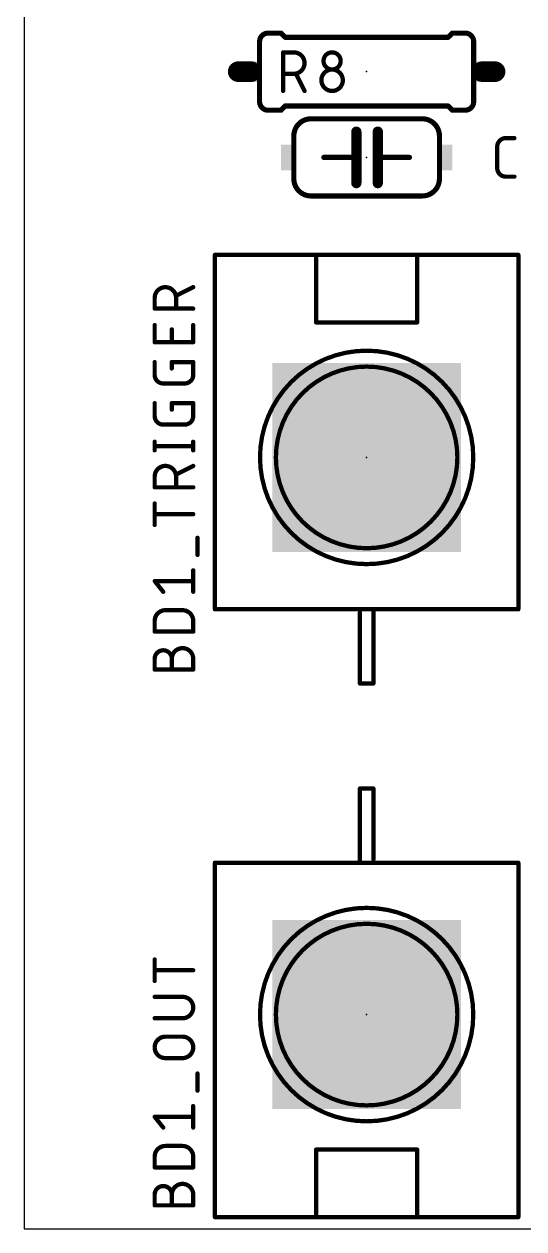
# Model space of a CAD drawing. Extents: x 0 to 81, y 0 to 102.
# Drawn here: x 0 to 14.82, y 0 to 35.7 of the extents above; entities that cross this region are included whole.
import ezdxf

# ---------------------------------------------------------------- set-up
doc = ezdxf.new("R2010")
doc.units = 0
for name, color, linetype in [('20', 31, 'CONTINUOUS'), ('21', 253, 'CONTINUOUS'), ('23', 53, 'CONTINUOUS'), ('25', 253, 'CONTINUOUS'), ('41', 12, 'CONTINUOUS'), ('51', 253, 'CONTINUOUS')]:
    doc.layers.add(name, color=color, linetype=linetype)

# ---------------------------------------------------------------- blocks, each defined once
blk = doc.blocks.new('RECT')
blk.add_solid([(-0.5, -0.5), (0.5, -0.5), (-0.5, 0.5), (0.5, 0.5)])

msp = doc.modelspace()

# ---------------------------------------------------------------- linework, layer by layer
at = {"layer": '20'}
for p, q in [((0, 99.06), (0, 0)), ((0, 0), (81.28, 0))]:
    msp.add_line(p, q, dxfattribs=at)
at = {"layer": '21'}
for points, const_width in [([(7.239, 35.433, 0.4142), (6.985, 35.179)], 0.1524), ([(7.239, 35.4711, 1), (7.239, 35.3949)], 0.0762), ([(7.239, 35.3949, 1), (7.239, 35.4711)], 0.0762), ([(7.6469, 35.4599, 1), (7.5931, 35.4061)], 0.0762), ([(7.62, 35.3949, 1), (7.62, 35.4711)], 0.0762), ([(7.747, 35.3441, 1), (7.747, 35.2679)], 0.0762), ([(7.7201, 35.2791, 1), (7.7739, 35.3329)], 0.0762), ([(12.5461, 35.3329, 1), (12.5999, 35.2791)], 0.0762), ([(12.573, 35.2679, 1), (12.573, 35.3441)], 0.0762), ([(12.7, 35.4711, 1), (12.7, 35.3949)], 0.0762), ([(12.7269, 35.4061, 1), (12.6731, 35.4599)], 0.0762), ([(13.335, 35.179, 0.4142), (13.081, 35.433)], 0.1524), ([(13.081, 35.4711, 1), (13.081, 35.3949)], 0.0762), ([(13.081, 35.3949, 1), (13.081, 35.4711)], 0.0762), ([(6.9469, 35.179, 1), (7.0231, 35.179)], 0.0762), ([(13.2969, 35.179, 1), (13.3731, 35.179)], 0.0762), ([(6.985, 33.401, 0.4142), (7.239, 33.147)], 0.1524), ([(7.0231, 33.401, 1), (6.9469, 33.401)], 0.0762), ([(7.239, 33.1851, 1), (7.239, 33.1089)], 0.0762), ([(7.239, 33.1089, 1), (7.239, 33.1851)], 0.0762), ([(7.5931, 33.1739, 1), (7.6469, 33.1201)], 0.0762), ([(7.62, 33.1089, 1), (7.62, 33.1851)], 0.0762), ([(7.747, 33.3121, 1), (7.747, 33.2359)], 0.0762), ([(7.7739, 33.2471, 1), (7.7201, 33.3009)], 0.0762), ([(12.5999, 33.3009, 1), (12.5461, 33.2471)], 0.0762), ([(12.573, 33.2359, 1), (12.573, 33.3121)], 0.0762), ([(12.7, 33.1851, 1), (12.7, 33.1089)], 0.0762), ([(12.6731, 33.1201, 1), (12.7269, 33.1739)], 0.0762), ([(13.081, 33.147, 0.4142), (13.335, 33.401)], 0.1524), ([(13.081, 33.1851, 1), (13.081, 33.1089)], 0.0762), ([(13.081, 33.1089, 1), (13.081, 33.1851)], 0.0762), ([(13.3731, 33.401, 1), (13.2969, 33.401)], 0.0762), ([(8.509, 32.893, 0.4142), (8.001, 32.385)], 0.1524), ([(8.509, 32.9311, 1), (8.509, 32.8549)], 0.0762), ([(8.509, 32.8549, 1), (8.509, 32.9311)], 0.0762), ([(12.319, 32.385, 0.4142), (11.811, 32.893)], 0.1524), ([(11.811, 32.9311, 1), (11.811, 32.8549)], 0.0762), ([(11.811, 32.8549, 1), (11.811, 32.9311)], 0.0762), ([(9.9314, 32.512, 1), (9.779, 32.512)], 0.1524), ([(10.5664, 32.512, 1), (10.414, 32.512)], 0.1524), ([(7.9629, 32.385, 1), (8.0391, 32.385)], 0.0762), ([(12.2809, 32.385, 1), (12.3571, 32.385)], 0.0762), ([(8.89, 31.7881, 1), (8.89, 31.7119)], 0.0762), ([(9.9314, 31.75, 1), (9.779, 31.75)], 0.1524), ([(9.779, 31.75, 1), (9.9314, 31.75)], 0.1524), ([(9.8552, 31.7119, 1), (9.8552, 31.7881)], 0.0762), ([(10.5664, 31.75, 1), (10.414, 31.75)], 0.1524), ([(10.414, 31.75, 1), (10.5664, 31.75)], 0.1524), ([(10.4902, 31.7881, 1), (10.4902, 31.7119)], 0.0762), ([(11.43, 31.7119, 1), (11.43, 31.7881)], 0.0762), ([(8.001, 31.115, 0.4142), (8.509, 30.607)], 0.1524), ([(8.0391, 31.115, 1), (7.9629, 31.115)], 0.0762), ([(9.779, 30.988, 1), (9.9314, 30.988)], 0.1524), ([(10.414, 30.988, 1), (10.5664, 30.988)], 0.1524), ([(11.811, 30.607, 0.4142), (12.319, 31.115)], 0.1524), ([(12.3571, 31.115, 1), (12.2809, 31.115)], 0.0762), ([(8.509, 30.6451, 1), (8.509, 30.5689)], 0.0762), ([(8.509, 30.5689, 1), (8.509, 30.6451)], 0.0762), ([(11.811, 30.6451, 1), (11.811, 30.5689)], 0.0762), ([(11.811, 30.5689, 1), (11.811, 30.6451)], 0.0762), ([(5.66, 28.8918, 1), (5.66, 28.8283)], 0.0635), ([(5.6917, 28.86, 1), (5.6283, 28.86)], 0.0635), ([(8.6918, 28.86, 1), (8.6282, 28.86)], 0.0635), ([(8.66, 28.8918, 1), (8.66, 28.8283)], 0.0635), ([(8.66, 28.8283, 1), (8.66, 28.8918)], 0.0635), ([(11.6918, 28.86, 1), (11.6282, 28.86)], 0.0635), ([(11.66, 28.8918, 1), (11.66, 28.8283)], 0.0635), ([(11.66, 28.8283, 1), (11.66, 28.8918)], 0.0635), ([(14.6918, 28.86, 1), (14.6282, 28.86)], 0.0635), ([(14.66, 28.8283, 1), (14.66, 28.8918)], 0.0635), ([(8.6282, 26.86, 1), (8.6918, 26.86)], 0.0635), ([(8.66, 26.8918, 1), (8.66, 26.8283)], 0.0635), ([(11.6282, 26.86, 1), (11.6918, 26.86)], 0.0635), ([(11.66, 26.8283, 1), (11.66, 26.8918)], 0.0635), ([(10.16, 19.6977, 1), (10.16, 26.0223, 1), (10.16, 19.6977)], 0.127), ([(10.16, 20.1693, 1), (10.16, 25.5507, 1), (10.16, 20.1693)], 0.127), ([(5.66, 18.3917, 1), (5.66, 18.3283)], 0.0635), ([(5.6283, 18.36, 1), (5.6917, 18.36)], 0.0635), ([(9.9918, 18.26, 1), (9.9283, 18.26)], 0.0635), ([(10.36, 18.3917, 1), (10.36, 18.3283)], 0.0635), ([(10.3918, 18.36, 1), (10.3283, 18.36)], 0.0635), ([(10.36, 18.3283, 1), (10.36, 18.3917)], 0.0635), ([(14.6282, 18.36, 1), (14.6918, 18.36)], 0.0635), ([(14.66, 18.3283, 1), (14.66, 18.3917)], 0.0635), ([(9.96, 16.1917, 1), (9.96, 16.1283)], 0.0635), ([(9.9283, 16.16, 1), (9.9918, 16.16)], 0.0635), ([(10.3283, 16.16, 1), (10.3918, 16.16)], 0.0635), ([(10.36, 16.1283, 1), (10.36, 16.1917)], 0.0635), ([(9.96, 13.0818, 1), (9.96, 13.0183)], 0.0635), ([(9.9918, 13.05, 1), (9.9283, 13.05)], 0.0635), ([(10.3918, 13.05, 1), (10.3283, 13.05)], 0.0635), ([(10.36, 13.0183, 1), (10.36, 13.0818)], 0.0635), ([(5.66, 10.8818, 1), (5.66, 10.8182)], 0.0635), ([(5.6917, 10.85, 1), (5.6283, 10.85)], 0.0635), ([(9.96, 10.8818, 1), (9.96, 10.8182)], 0.0635), ([(9.9283, 10.85, 1), (9.9918, 10.85)], 0.0635), ([(9.96, 10.8182, 1), (9.96, 10.8818)], 0.0635), ([(10.3283, 10.95, 1), (10.3918, 10.95)], 0.0635), ([(14.6918, 10.85, 1), (14.6282, 10.85)], 0.0635), ([(14.66, 10.8182, 1), (14.66, 10.8818)], 0.0635), ([(10.16, 3.1877, 1), (10.16, 9.5123, 1), (10.16, 3.1877)], 0.127), ([(10.16, 3.6593, 1), (10.16, 9.0407, 1), (10.16, 3.6593)], 0.127), ([(8.66, 2.3818, 1), (8.66, 2.3182)], 0.0635), ([(8.6918, 2.35, 1), (8.6282, 2.35)], 0.0635), ([(11.6918, 2.35, 1), (11.6282, 2.35)], 0.0635), ([(11.66, 2.3182, 1), (11.66, 2.3818)], 0.0635), ([(5.66, 0.3818, 1), (5.66, 0.3183)], 0.0635), ([(5.6283, 0.35, 1), (5.6917, 0.35)], 0.0635), ([(8.6282, 0.35, 1), (8.6918, 0.35)], 0.0635), ([(8.66, 0.3818, 1), (8.66, 0.3183)], 0.0635), ([(8.66, 0.3183, 1), (8.66, 0.3818)], 0.0635), ([(11.6282, 0.35, 1), (11.6918, 0.35)], 0.0635), ([(11.66, 0.3818, 1), (11.66, 0.3183)], 0.0635), ([(11.66, 0.3183, 1), (11.66, 0.3818)], 0.0635), ([(14.6282, 0.35, 1), (14.6918, 0.35)], 0.0635), ([(14.66, 0.3183, 1), (14.66, 0.3818)], 0.0635)]:
    msp.add_lwpolyline(points, format="xyb", dxfattribs=dict(at, const_width=const_width))
for points, const_width in [([(7.239, 35.433), (7.62, 35.433)], 0.1524), ([(7.747, 35.306), (7.62, 35.433)], 0.1524), ([(7.747, 35.306), (12.573, 35.306)], 0.1524), ([(12.573, 35.306), (12.7, 35.433)], 0.1524), ([(13.081, 35.433), (12.7, 35.433)], 0.1524), ([(7.239, 33.147), (7.62, 33.147)], 0.1524), ([(7.747, 33.274), (7.62, 33.147)], 0.1524), ([(7.747, 33.274), (12.573, 33.274)], 0.1524), ([(12.573, 33.274), (12.7, 33.147)], 0.1524), ([(13.081, 33.147), (12.7, 33.147)], 0.1524), ([(11.811, 32.893), (8.509, 32.893)], 0.1524), ([(9.8552, 32.512), (9.8552, 31.75)], 0.3048), ([(10.4902, 32.512), (10.4902, 31.75)], 0.3048), ([(8.89, 31.75), (9.8552, 31.75)], 0.1524), ([(9.8552, 31.75), (9.8552, 30.988)], 0.3048), ([(10.4902, 31.75), (10.4902, 30.988)], 0.3048), ([(11.43, 31.75), (10.4902, 31.75)], 0.1524), ([(11.811, 30.607), (8.509, 30.607)], 0.1524), ([(5.66, 28.86), (8.66, 28.86)], 0.127), ([(5.66, 28.86), (5.66, 18.36)], 0.127), ([(8.66, 28.86), (11.66, 28.86)], 0.127), ([(8.66, 28.86), (8.66, 26.86)], 0.127), ([(11.66, 28.86), (14.66, 28.86)], 0.127), ([(11.66, 26.86), (11.66, 28.86)], 0.127), ([(14.66, 18.36), (14.66, 28.86)], 0.127), ([(8.66, 26.86), (11.66, 26.86)], 0.127), ([(5.66, 18.36), (10.36, 18.36)], 0.127), ([(9.96, 18.26), (9.96, 16.16)], 0.127), ([(10.36, 18.36), (14.66, 18.36)], 0.127), ([(10.36, 16.16), (10.36, 18.36)], 0.127), ([(9.96, 16.16), (10.36, 16.16)], 0.127), ([(10.36, 13.05), (9.96, 13.05)], 0.127), ([(9.96, 13.05), (9.96, 10.85)], 0.127), ([(10.36, 10.95), (10.36, 13.05)], 0.127), ([(9.96, 10.85), (5.66, 10.85)], 0.127), ([(5.66, 10.85), (5.66, 0.35)], 0.127), ([(14.66, 10.85), (9.96, 10.85)], 0.127), ([(14.66, 0.35), (14.66, 10.85)], 0.127), ([(11.66, 2.35), (8.66, 2.35)], 0.127), ([(8.66, 2.35), (8.66, 0.35)], 0.127), ([(11.66, 0.35), (11.66, 2.35)], 0.127), ([(8.66, 0.35), (5.66, 0.35)], 0.127), ([(11.66, 0.35), (8.66, 0.35)], 0.127), ([(14.66, 0.35), (11.66, 0.35)], 0.127)]:
    msp.add_lwpolyline(points, dxfattribs=dict(at, const_width=const_width))
at = {"layer": '23'}
for p in [(10.16, 34.29), (10.16, 31.75), (10.16, 22.86), (10.16, 6.35)]:
    msp.add_point(p, dxfattribs=at)
at = {"layer": '25'}
for points, const_width in [([(7.6835, 34.8933, 1), (7.6835, 34.8297)], 0.0635), ([(7.7153, 34.8615, 1), (7.6518, 34.8615)], 0.0635), ([(8.001, 34.8933, 1), (8.001, 34.8297)], 0.0635), ([(8.001, 34.2265, 1), (8.001, 34.8615)], 0.127), ([(8.001, 34.8297, 1), (8.001, 34.8933)], 0.0635), ([(9.3897, 34.6075, 1), (8.8817, 34.6075)], 0.127), ([(8.8817, 34.6075, 1), (9.3897, 34.6075)], 0.127), ([(8.9135, 34.6075, 1), (8.85, 34.6075)], 0.0635), ([(8.85, 34.6075, 1), (8.9135, 34.6075)], 0.0635), ([(9.4215, 34.6075, 1), (9.358, 34.6075)], 0.0635), ([(9.358, 34.6075, 1), (9.4215, 34.6075)], 0.0635), ([(7.6835, 34.2583, 1), (7.6835, 34.1947)], 0.0635), ([(8.001, 34.2583, 1), (8.001, 34.1947)], 0.0635), ([(8.001, 34.1947, 1), (8.001, 34.2583)], 0.0635), ([(8.0929, 34.2407, 1), (8.0361, 34.2123)], 0.0635), ([(9.4532, 34.036, 1), (8.8182, 34.036)], 0.127), ([(8.8182, 34.036, 1), (9.4532, 34.036)], 0.127), ([(8.85, 34.036, 1), (8.7865, 34.036)], 0.0635), ([(8.7865, 34.036, 1), (8.85, 34.036)], 0.0635), ([(9.485, 34.036, 1), (9.4215, 34.036)], 0.0635), ([(9.4215, 34.036, 1), (9.485, 34.036)], 0.0635), ([(7.6518, 33.7185, 1), (7.7153, 33.7185)], 0.0635), ([(8.2901, 33.7043, 1), (8.3469, 33.7327)], 0.0635), ([(14.0653, 32.0675, 1), (14.0017, 32.0675)], 0.0635), ([(14.2875, 32.3215, 0.4142), (14.0335, 32.0675)], 0.127), ([(14.2875, 32.3533, 1), (14.2875, 32.2897)], 0.0635), ([(14.2875, 32.2897, 1), (14.2875, 32.3533)], 0.0635), ([(14.5415, 32.2897, 1), (14.5415, 32.3533)], 0.0635), ([(14.0017, 32.0675, 1), (14.0653, 32.0675)], 0.0635), ([(14.0653, 31.4325, 1), (14.0017, 31.4325)], 0.0635), ([(14.0017, 31.4325, 1), (14.0653, 31.4325)], 0.0635), ([(14.0335, 31.4325, 0.4142), (14.2875, 31.1785)], 0.127), ([(14.2875, 31.2103, 1), (14.2875, 31.1468)], 0.0635), ([(14.2875, 31.1468, 1), (14.2875, 31.2103)], 0.0635), ([(14.5415, 31.1468, 1), (14.5415, 31.2103)], 0.0635), ([(4.5085, 27.5863, 1), (3.8735, 27.5863)], 0.127), ([(5.0307, 27.8754, 1), (5.0023, 27.9322)], 0.0635), ([(3.9053, 27.5863, 1), (3.8418, 27.5863)], 0.0635), ([(3.8418, 27.5863, 1), (3.9053, 27.5863)], 0.0635), ([(4.4943, 27.6782, 1), (4.5227, 27.6214)], 0.0635), ([(4.5403, 27.5863, 1), (4.4768, 27.5863)], 0.0635), ([(4.4768, 27.5863, 1), (4.5403, 27.5863)], 0.0635), ([(3.8735, 27.3006, 1), (3.8735, 27.2371)], 0.0635), ([(3.8418, 27.2688, 1), (3.9053, 27.2688)], 0.0635), ([(4.4768, 27.2688, 1), (4.5403, 27.2688)], 0.0635), ([(5.0165, 27.2371, 1), (5.0165, 27.3006)], 0.0635), ([(3.9053, 26.7805, 1), (3.8418, 26.7805)], 0.0635), ([(5.0483, 26.7805, 1), (4.9848, 26.7805)], 0.0635), ([(4.4132, 26.6535, 1), (4.3498, 26.6535)], 0.0635), ([(3.8735, 26.3042, 1), (3.8735, 26.2407)], 0.0635), ([(3.8418, 26.2725, 1), (3.9053, 26.2725)], 0.0635), ([(4.3498, 26.2725, 1), (4.4132, 26.2725)], 0.0635), ([(4.9848, 26.2725, 1), (5.0483, 26.2725)], 0.0635), ([(5.0165, 26.2407, 1), (5.0165, 26.3042)], 0.0635), ([(3.9053, 25.6857, 1), (3.8418, 25.6857)], 0.0635), ([(4.3815, 25.7175, 1), (4.3815, 25.654)], 0.0635), ([(4.4132, 25.6857, 1), (4.3498, 25.6857)], 0.0635), ([(5.0483, 25.6857, 1), (4.9848, 25.6857)], 0.0635), ([(5.0165, 25.654, 1), (5.0165, 25.7175)], 0.0635), ([(3.8735, 25.3047, 0.4142), (4.1275, 25.0507)], 0.127), ([(3.9053, 25.3047, 1), (3.8418, 25.3047)], 0.0635), ([(4.3498, 25.4952, 1), (4.4132, 25.4952)], 0.0635), ([(4.7625, 25.0507, 0.4142), (5.0165, 25.3047)], 0.127), ([(5.0483, 25.3047, 1), (4.9848, 25.3047)], 0.0635), ([(3.8418, 25.3047, 1), (3.9053, 25.3047)], 0.0635), ([(4.1275, 25.0825, 1), (4.1275, 25.019)], 0.0635), ([(4.1275, 25.019, 1), (4.1275, 25.0825)], 0.0635), ([(4.7625, 25.0825, 1), (4.7625, 25.019)], 0.0635), ([(4.7625, 25.019, 1), (4.7625, 25.0825)], 0.0635), ([(4.9848, 25.3047, 1), (5.0483, 25.3047)], 0.0635), ([(3.9053, 24.4665, 1), (3.8418, 24.4665)], 0.0635), ([(4.3815, 24.4983, 1), (4.3815, 24.4348)], 0.0635), ([(4.4132, 24.4665, 1), (4.3498, 24.4665)], 0.0635), ([(4.3498, 24.276, 1), (4.4132, 24.276)], 0.0635), ([(5.0483, 24.4665, 1), (4.9848, 24.4665)], 0.0635), ([(5.0165, 24.4348, 1), (5.0165, 24.4983)], 0.0635), ([(3.8735, 24.0855, 0.4142), (4.1275, 23.8315)], 0.127), ([(3.9053, 24.0855, 1), (3.8418, 24.0855)], 0.0635), ([(3.8418, 24.0855, 1), (3.9053, 24.0855)], 0.0635), ([(4.7625, 23.8315, 0.4142), (5.0165, 24.0855)], 0.127), ([(5.0483, 24.0855, 1), (4.9848, 24.0855)], 0.0635), ([(4.9848, 24.0855, 1), (5.0483, 24.0855)], 0.0635), ([(4.1275, 23.8633, 1), (4.1275, 23.7998)], 0.0635), ([(4.1275, 23.7998, 1), (4.1275, 23.8633)], 0.0635), ([(4.7625, 23.8633, 1), (4.7625, 23.7998)], 0.0635), ([(4.7625, 23.7998, 1), (4.7625, 23.8633)], 0.0635), ([(3.9053, 23.3235, 1), (3.8418, 23.3235)], 0.0635), ([(3.8735, 23.2283, 1), (3.8735, 23.1648)], 0.0635), ([(5.0483, 23.3235, 1), (4.9848, 23.3235)], 0.0635), ([(5.0165, 23.1648, 1), (5.0165, 23.2283)], 0.0635), ([(3.8418, 23.0695, 1), (3.9053, 23.0695)], 0.0635), ([(4.9848, 23.0695, 1), (5.0483, 23.0695)], 0.0635), ([(4.5085, 22.2904, 1), (3.8735, 22.2904)], 0.127), ([(5.0307, 22.5795, 1), (5.0023, 22.6363)], 0.0635), ([(3.9053, 22.2904, 1), (3.8418, 22.2904)], 0.0635), ([(3.8418, 22.2904, 1), (3.9053, 22.2904)], 0.0635), ([(4.4943, 22.3823, 1), (4.5227, 22.3255)], 0.0635), ([(4.5403, 22.2904, 1), (4.4768, 22.2904)], 0.0635), ([(4.4768, 22.2904, 1), (4.5403, 22.2904)], 0.0635), ([(3.8735, 22.0047, 1), (3.8735, 21.9412)], 0.0635), ([(3.8418, 21.9729, 1), (3.9053, 21.9729)], 0.0635), ([(4.4768, 21.9729, 1), (4.5403, 21.9729)], 0.0635), ([(5.0165, 21.9412, 1), (5.0165, 22.0047)], 0.0635), ([(3.9053, 21.4947, 1), (3.8418, 21.4947)], 0.0635), ([(3.8735, 21.209, 1), (3.8735, 21.1455)], 0.0635), ([(5.0165, 21.1455, 1), (5.0165, 21.209)], 0.0635), ([(3.8418, 20.8598, 1), (3.9053, 20.8598)], 0.0635), ([(5.1753, 20.4788, 1), (5.1118, 20.4788)], 0.0635), ([(5.1118, 19.9708, 1), (5.1753, 19.9708)], 0.0635), ([(5.0483, 19.5136, 1), (4.9848, 19.5136)], 0.0635), ([(3.8983, 19.2159, 1), (3.8487, 19.1762)], 0.0635), ([(3.8735, 19.2278, 1), (3.8735, 19.1643)], 0.0635), ([(4.1027, 18.8587, 1), (4.1523, 18.8984)], 0.0635), ([(5.0165, 19.1643, 1), (5.0165, 19.2278)], 0.0635), ([(4.9848, 18.8786, 1), (5.0483, 18.8786)], 0.0635), ([(4.191, 18.3325, 0.4142), (3.8735, 18.015)], 0.127), ([(4.191, 18.3642, 1), (4.191, 18.3007)], 0.0635), ([(4.191, 18.3007, 1), (4.191, 18.3642)], 0.0635), ([(5.0165, 18.015, 0.4142), (4.699, 18.3325)], 0.127), ([(4.699, 18.3642, 1), (4.699, 18.3007)], 0.0635), ([(4.699, 18.3007, 1), (4.699, 18.3642)], 0.0635), ([(3.9053, 18.015, 1), (3.8418, 18.015)], 0.0635), ([(3.8418, 18.015, 1), (3.9053, 18.015)], 0.0635), ([(5.0483, 18.015, 1), (4.9848, 18.015)], 0.0635), ([(4.9848, 18.015, 1), (5.0483, 18.015)], 0.0635), ([(3.8735, 17.7292, 1), (3.8735, 17.6657)], 0.0635), ([(3.8418, 17.6974, 1), (3.9053, 17.6974)], 0.0635), ([(4.9848, 17.6974, 1), (5.0483, 17.6974)], 0.0635), ([(5.0165, 17.6657, 1), (5.0165, 17.7292)], 0.0635), ([(4.3815, 16.891, 1), (3.8735, 16.891)], 0.127), ([(5.0165, 16.891, 1), (4.3815, 16.891)], 0.127), ([(3.9053, 16.891, 1), (3.8418, 16.891)], 0.0635), ([(3.8418, 16.891, 1), (3.9053, 16.891)], 0.0635), ([(4.4132, 16.891, 1), (4.3498, 16.891)], 0.0635), ([(4.3498, 16.891, 1), (4.4132, 16.891)], 0.0635), ([(4.3498, 16.891, 1), (4.4132, 16.891)], 0.0635), ([(5.0483, 16.891, 1), (4.9848, 16.891)], 0.0635), ([(4.9848, 16.891, 1), (5.0483, 16.891)], 0.0635), ([(3.8735, 16.6052, 1), (3.8735, 16.5418)], 0.0635), ([(3.8418, 16.5735, 1), (3.9053, 16.5735)], 0.0635), ([(4.3498, 16.5735, 1), (4.4132, 16.5735)], 0.0635), ([(4.9848, 16.5735, 1), (5.0483, 16.5735)], 0.0635), ([(5.0165, 16.5418, 1), (5.0165, 16.6052)], 0.0635), ([(3.9053, 7.982, 1), (3.8418, 7.982)], 0.0635), ([(3.8735, 7.6962, 1), (3.8735, 7.6327)], 0.0635), ([(5.0165, 7.6327, 1), (5.0165, 7.6962)], 0.0635), ([(3.8418, 7.347, 1), (3.9053, 7.347)], 0.0635), ([(3.8735, 6.9088, 1), (3.8735, 6.8453)], 0.0635), ([(4.699, 6.242, 1), (4.699, 6.8771)], 0.127), ([(4.699, 6.9088, 1), (4.699, 6.8453)], 0.0635), ([(4.699, 6.8453, 1), (4.699, 6.9088)], 0.0635), ([(3.8735, 6.2738, 1), (3.8735, 6.2103)], 0.0635), ([(4.699, 6.2738, 1), (4.699, 6.2103)], 0.0635), ([(4.699, 6.2103, 1), (4.699, 6.2738)], 0.0635), ([(4.191, 5.6959, 1), (4.191, 5.061)], 0.127), ([(4.191, 5.7277, 1), (4.191, 5.6642)], 0.0635), ([(4.191, 5.6642, 1), (4.191, 5.7277)], 0.0635), ([(4.699, 5.061, 1), (4.699, 5.6959)], 0.127), ([(4.699, 5.7277, 1), (4.699, 5.6642)], 0.0635), ([(4.699, 5.6642, 1), (4.699, 5.7277)], 0.0635), ([(4.191, 5.0927, 1), (4.191, 5.0292)], 0.0635), ([(4.191, 5.0292, 1), (4.191, 5.0927)], 0.0635), ([(4.699, 5.0927, 1), (4.699, 5.0292)], 0.0635), ([(4.699, 5.0292, 1), (4.699, 5.0927)], 0.0635), ([(5.1753, 4.6037, 1), (5.1118, 4.6037)], 0.0635), ([(5.1118, 4.0957, 1), (5.1753, 4.0957)], 0.0635), ([(5.0483, 3.6386, 1), (4.9848, 3.6386)], 0.0635), ([(3.8983, 3.3409, 1), (3.8487, 3.3012)], 0.0635), ([(3.8735, 3.3528, 1), (3.8735, 3.2893)], 0.0635), ([(5.0165, 3.2893, 1), (5.0165, 3.3528)], 0.0635), ([(4.1027, 2.9837, 1), (4.1523, 3.0234)], 0.0635), ([(4.9848, 3.0036, 1), (5.0483, 3.0036)], 0.0635), ([(4.191, 2.4575, 0.4142), (3.8735, 2.14)], 0.127), ([(4.191, 2.4892, 1), (4.191, 2.4257)], 0.0635), ([(4.191, 2.4257, 1), (4.191, 2.4892)], 0.0635), ([(5.0165, 2.14, 0.4142), (4.699, 2.4575)], 0.127), ([(4.699, 2.4892, 1), (4.699, 2.4257)], 0.0635), ([(4.699, 2.4257, 1), (4.699, 2.4892)], 0.0635), ([(3.9053, 2.14, 1), (3.8418, 2.14)], 0.0635), ([(3.8418, 2.14, 1), (3.9053, 2.14)], 0.0635), ([(5.0483, 2.14, 1), (4.9848, 2.14)], 0.0635), ([(4.9848, 2.14, 1), (5.0483, 2.14)], 0.0635), ([(3.8735, 1.8542, 1), (3.8735, 1.7907)], 0.0635), ([(3.8418, 1.8225, 1), (3.9053, 1.8225)], 0.0635), ([(4.9848, 1.8225, 1), (5.0483, 1.8225)], 0.0635), ([(5.0165, 1.7907, 1), (5.0165, 1.8542)], 0.0635), ([(4.3815, 1.016, 1), (3.8735, 1.016)], 0.127), ([(3.9053, 1.016, 1), (3.8418, 1.016)], 0.0635), ([(5.0165, 1.016, 1), (4.3815, 1.016)], 0.127), ([(4.4132, 1.016, 1), (4.3498, 1.016)], 0.0635), ([(5.0483, 1.016, 1), (4.9848, 1.016)], 0.0635), ([(3.8735, 0.7303, 1), (3.8735, 0.6667)], 0.0635), ([(3.8418, 1.016, 1), (3.9053, 1.016)], 0.0635), ([(3.8418, 0.6985, 1), (3.9053, 0.6985)], 0.0635), ([(4.3498, 1.016, 1), (4.4132, 1.016)], 0.0635), ([(4.3498, 1.016, 1), (4.4132, 1.016)], 0.0635), ([(4.3498, 0.6985, 1), (4.4132, 0.6985)], 0.0635), ([(4.9848, 1.016, 1), (5.0483, 1.016)], 0.0635), ([(4.9848, 0.6985, 1), (5.0483, 0.6985)], 0.0635), ([(5.0165, 0.6667, 1), (5.0165, 0.7303)], 0.0635)]:
    msp.add_lwpolyline(points, format="xyb", dxfattribs=dict(at, const_width=const_width))
at = {"layer": '25', "const_width": 0.127}
for points in [[(7.6835, 33.7185), (7.6835, 34.8615)], [(7.6835, 34.8615), (8.001, 34.8615)], [(8.001, 34.2265), (7.6835, 34.2265)], [(8.3185, 33.7185), (8.0645, 34.2265)], [(14.0335, 31.4325), (14.0335, 32.0675)], [(14.2875, 32.3215), (14.5415, 32.3215)], [(14.5415, 31.1785), (14.2875, 31.1785)], [(5.0165, 27.9038), (4.5085, 27.6498)], [(3.8735, 27.2688), (3.8735, 27.5863)], [(4.5085, 27.5863), (4.5085, 27.2688)], [(5.0165, 27.2688), (3.8735, 27.2688)], [(3.8735, 26.2725), (3.8735, 26.7805)], [(5.0165, 26.7805), (5.0165, 26.2725)], [(4.3815, 26.2725), (4.3815, 26.6535)], [(5.0165, 26.2725), (3.8735, 26.2725)], [(3.8735, 25.3047), (3.8735, 25.6857)], [(4.3815, 25.4952), (4.3815, 25.6857)], [(4.3815, 25.6857), (5.0165, 25.6857)], [(5.0165, 25.6857), (5.0165, 25.3047)], [(4.7625, 25.0507), (4.1275, 25.0507)], [(3.8735, 24.0855), (3.8735, 24.4665)], [(4.3815, 24.276), (4.3815, 24.4665)], [(4.3815, 24.4665), (5.0165, 24.4665)], [(5.0165, 24.4665), (5.0165, 24.0855)], [(4.7625, 23.8315), (4.1275, 23.8315)], [(3.8735, 23.0695), (3.8735, 23.3235)], [(3.8735, 23.1965), (5.0165, 23.1965)], [(5.0165, 23.0695), (5.0165, 23.3235)], [(5.0165, 22.6079), (4.5085, 22.3539)], [(3.8735, 21.9729), (3.8735, 22.2904)], [(4.5085, 22.2904), (4.5085, 21.9729)], [(5.0165, 21.9729), (3.8735, 21.9729)], [(3.8735, 20.8598), (3.8735, 21.4947)], [(5.0165, 21.1773), (3.8735, 21.1773)], [(5.1435, 19.9708), (5.1435, 20.4788)], [(5.0165, 18.8786), (5.0165, 19.5136)], [(4.1275, 18.8786), (3.8735, 19.196)], [(3.8735, 19.196), (5.0165, 19.196)], [(4.191, 18.3325), (4.699, 18.3325)], [(3.8735, 17.6974), (3.8735, 18.015)], [(5.0165, 18.015), (5.0165, 17.6974)], [(5.0165, 17.6974), (3.8735, 17.6974)], [(3.8735, 16.5735), (3.8735, 16.891)], [(4.3815, 16.5735), (4.3815, 16.891)], [(5.0165, 16.891), (5.0165, 16.5735)], [(5.0165, 16.5735), (3.8735, 16.5735)], [(3.8735, 7.347), (3.8735, 7.982)], [(5.0165, 7.6645), (3.8735, 7.6645)], [(4.699, 6.8771), (3.8735, 6.8771)], [(3.8735, 6.242), (4.699, 6.242)], [(4.191, 5.6959), (4.699, 5.6959)], [(4.699, 5.061), (4.191, 5.061)], [(5.1435, 4.0957), (5.1435, 4.6037)], [(5.0165, 3.0036), (5.0165, 3.6386)], [(4.1275, 3.0036), (3.8735, 3.3211)], [(3.8735, 3.3211), (5.0165, 3.3211)], [(4.191, 2.4575), (4.699, 2.4575)], [(3.8735, 1.8225), (3.8735, 2.14)], [(5.0165, 2.14), (5.0165, 1.8225)], [(5.0165, 1.8225), (3.8735, 1.8225)], [(3.8735, 0.6985), (3.8735, 1.016)], [(4.3815, 0.6985), (4.3815, 1.016)], [(5.0165, 1.016), (5.0165, 0.6985)], [(5.0165, 0.6985), (3.8735, 0.6985)]]:
    msp.add_lwpolyline(points, dxfattribs=at)
at = {"layer": '51'}
for points, const_width in [([(6.985, 35.179), (6.985, 33.401)], 0.1524), ([(13.335, 35.179), (13.335, 33.401)], 0.1524), ([(6.731, 34.29), (6.35, 34.29)], 0.6096), ([(13.97, 34.29), (13.589, 34.29)], 0.6096), ([(8.001, 31.115), (8.001, 32.385)], 0.1524), ([(12.319, 31.115), (12.319, 32.385)], 0.1524)]:
    msp.add_lwpolyline(points, dxfattribs=dict(at, const_width=const_width))
for points, const_width in [([(7.0231, 35.179, 1), (6.9469, 35.179)], 0.0762), ([(13.3731, 35.179, 1), (13.2969, 35.179)], 0.0762), ([(6.35, 34.4424, 1), (6.35, 34.1376)], 0.3048), ([(6.731, 34.1376, 1), (6.731, 34.4424)], 0.3048), ([(13.589, 34.4424, 1), (13.589, 34.1376)], 0.3048), ([(13.97, 34.1376, 1), (13.97, 34.4424)], 0.3048), ([(6.9469, 33.401, 1), (7.0231, 33.401)], 0.0762), ([(13.2969, 33.401, 1), (13.3731, 33.401)], 0.0762), ([(8.0391, 32.385, 1), (7.9629, 32.385)], 0.0762), ([(12.3571, 32.385, 1), (12.2809, 32.385)], 0.0762), ([(7.9629, 31.115, 1), (8.0391, 31.115)], 0.0762), ([(12.2809, 31.115, 1), (12.3571, 31.115)], 0.0762)]:
    msp.add_lwpolyline(points, format="xyb", dxfattribs=dict(at, const_width=const_width))

# ---------------------------------------------------------------- block references
at = {"layer": '41', "xscale": 5.6, "yscale": 5.6}
msp.add_blockref('RECT', (10.16, 22.86), dxfattribs=at)
at = {"layer": '41', "xscale": 5.6, "yscale": 5.6, "rotation": 180}
msp.add_blockref('RECT', (10.16, 6.35), dxfattribs=at)
at = {"layer": '51', "xscale": 0.254, "yscale": 0.6096, "rotation": 180}
for p in [(6.858, 34.29), (13.462, 34.29)]:
    msp.add_blockref('RECT', p, dxfattribs=at)
at = {"layer": '51', "xscale": 0.381, "yscale": 0.762}
for p in [(7.8105, 31.75), (12.5095, 31.75)]:
    msp.add_blockref('RECT', p, dxfattribs=at)

doc.saveas('drawing.dxf')
